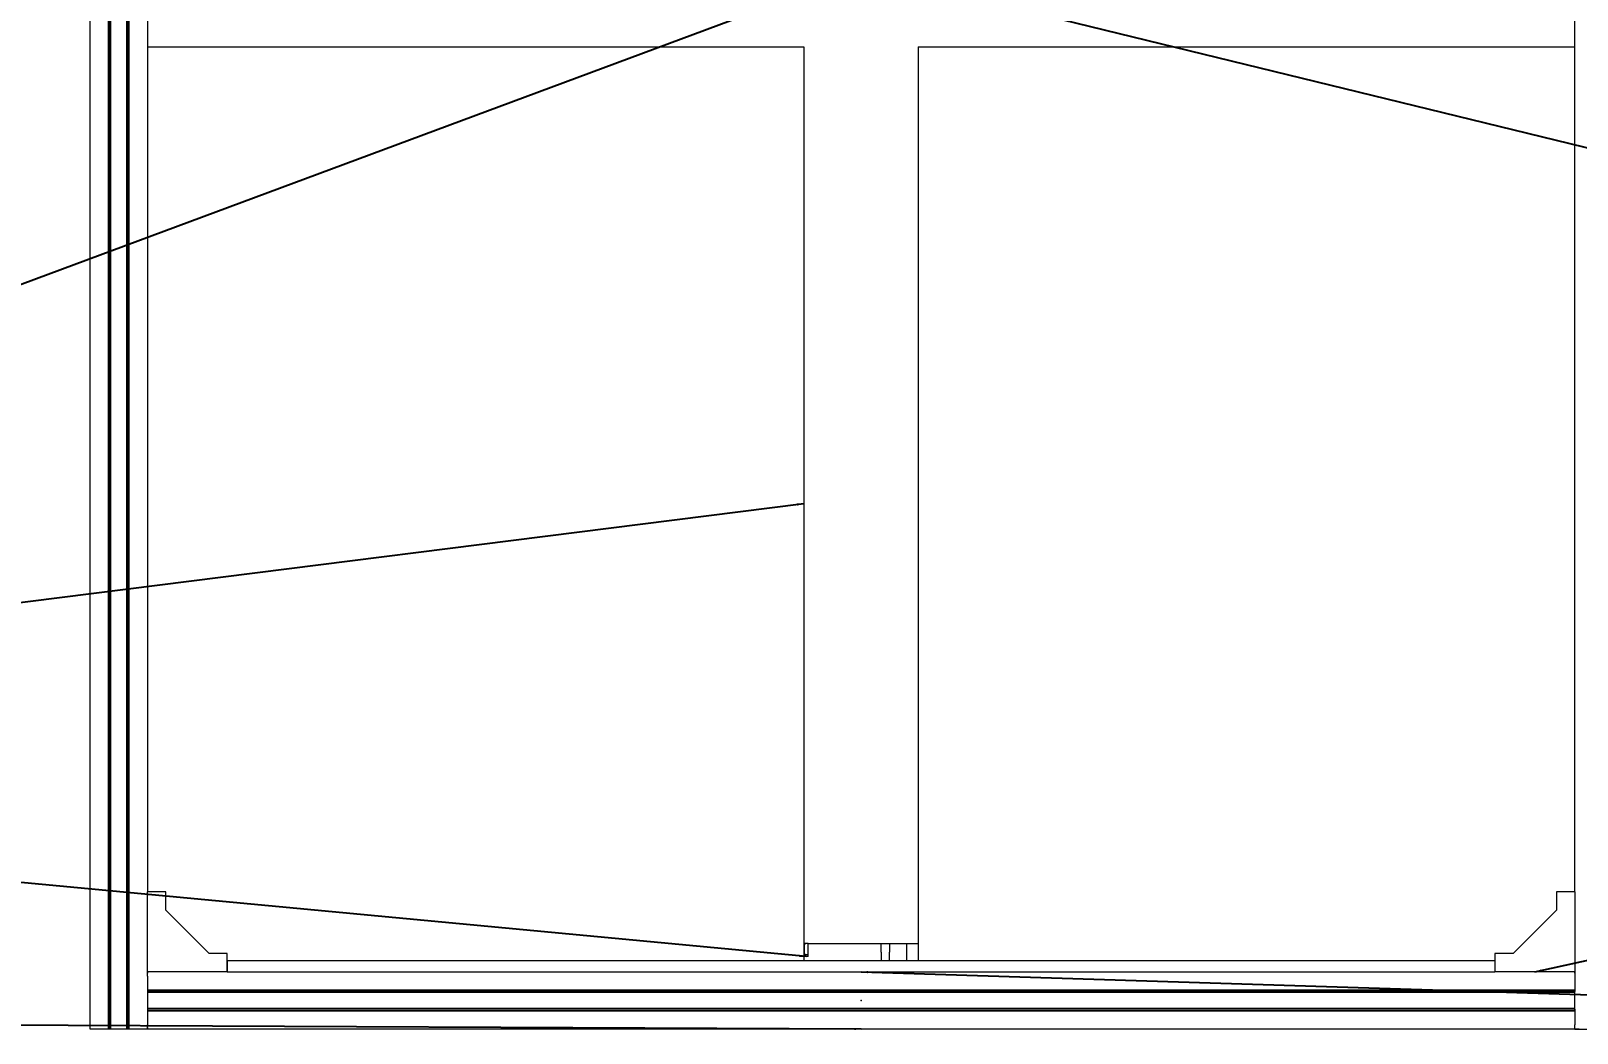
# Model space of a CAD drawing. Header units: millimetres. Extents: x 0 to 420, y 0 to 297.
# Drawn here: x 77.4 to 145.1, y 152.2 to 196.1 of the extents above; entities that cross this region are included whole.
import ezdxf

# ---------------------------------------------------------------- set-up
doc = ezdxf.new("R2010")
doc.units = ezdxf.units.MM
doc.layers.add('1', color=7, linetype='Continuous', true_color=0xffffff)
doc.layers.add('171', color=7, linetype='Continuous', true_color=0xffffff)
doc.styles.add('blockfont_v2', font='simplex.shx')
doc.dimstyles.get("Standard").update_dxf_attribs({"dimtxt": 0.18, "dimasz": 0.18, "dimexe": 0.18, "dimexo": 0.0625, "dimgap": 0.09, "dimtad": 0, "dimtih": 1, "dimtoh": 1, "dimdec": 4, "dimzin": 0, "dimdsep": 46, "dimtxsty": 'Standard', "dimcen": 0.09, "dimadec": 0, "dimazin": 0, "dimtfac": 1, "dimtdec": 4, "dimtofl": 0, "dimtmove": 0, "dimatfit": 3, "dimfxl": 1, "dimtolj": 1, "dimtzin": 0, "dimarcsym": 0})

# ---------------------------------------------------------------- blocks, each defined once
blk = doc.blocks.new('_U1')
at = {"layer": '171', "color": 124, "lineweight": 13, "transparency": 16777216}
for p, q in [((145.5, 275.578), (158.666, 275.578)), ((145, 152.422), (158.666, 152.422))]:
    blk.add_line(p, q, dxfattribs=at)
at = {"layer": '171', "color": 156, "lineweight": 13, "transparency": 16777216}
blk.add_line((156.666, 152.422), (156.666, 275.578), dxfattribs=at)
at = {"layer": '171', "color": 156, "lineweight": 18, "transparency": 16777216}
for points in [[(156.666, 275.578), (157.283, 272.078), (156.049, 272.078)], [(156.666, 152.422), (156.049, 155.922), (157.283, 155.922)]]:
    blk.add_solid(points, dxfattribs=at)
at = {"layer": '171', "color": 5, "linetype": 'Continuous', "lineweight": 13, "transparency": 16777216, "insert": (156.932, 208.875), "char_height": 3.5, "attachment_point": 7, "rotation": 90, "line_spacing_factor": 0.63253, "style": 'blockfont_v2'}
blk.add_mtext('\\W0.7539;985.2', dxfattribs=at)

msp = doc.modelspace()

# ---------------------------------------------------------------- linework, layer by layer
at = {"layer": '1', "color": 155, "linetype": 'Continuous', "lineweight": 13}
for p, q in [((80, 152.422), (80, 259.922)), ((80.8, 259.922), (80.8, 152.422)), ((80.8, 259.922), (80.8, 152.422)), ((80.862, 259.922), (80.862, 152.422)), ((81.637, 152.422), (81.637, 259.922)), ((81.7, 152.422), (81.7, 259.922)), ((81.7, 152.422), (81.7, 259.922)), ((82.5, 199.606), (82.5, 158.423)), ((145, 158.423), (145, 199.606)), ((114.625, 156.159), (115, 156.159)), ((82.5, 154.923), (82.5, 154.864)), ((145, 154.864), (145, 154.923)), ((82.5, 154.123), (82.5, 153.223)), ((145, 154.122), (82.5, 154.122)), ((145, 154.122), (82.5, 154.122)), ((145, 154.059), (82.5, 154.059)), ((145, 153.223), (145, 154.123)), ((82.5, 153.222), (145, 153.222)), ((82.5, 153.222), (145, 153.222)), ((82.5, 152.481), (82.5, 152.422)), ((145, 152.422), (82.5, 152.422)), ((145, 152.422), (145, 152.481))]:
    msp.add_line(p, q, dxfattribs=at)
at = {"layer": '1', "color": 155, "linetype": 'Continuous', "lineweight": 18}
for p, q in [((80, 152.422), (80, 259.922)), ((80.8, 152.422), (80.8, 259.922)), ((80.862, 152.422), (80.862, 259.922)), ((80.895, 152.422), (80.895, 259.858)), ((81.605, 152.422), (81.605, 259.858)), ((81.637, 152.422), (81.637, 259.922)), ((81.7, 152.422), (81.7, 259.922)), ((82.5, 199.547), (82.5, 158.423)), ((145, 158.423), (145, 199.547)), ((82.5, 195.422), (111.25, 195.422)), ((111.25, 195.422), (111.25, 155.422)), ((116.25, 195.422), (116.25, 155.422)), ((116.25, 195.422), (145, 195.422)), ((82.5, 154.922), (82.5, 158.422)), ((83.3, 158.422), (82.5, 158.422)), ((83.3, 157.622), (83.3, 158.422)), ((145, 158.422), (144.2, 158.422)), ((144.2, 158.422), (144.2, 157.622)), ((145, 158.422), (145, 154.922)), ((85.2, 155.722), (83.3, 157.622)), ((144.2, 157.622), (142.3, 155.722)), ((86, 155.722), (85.2, 155.722)), ((86, 154.922), (86, 155.722)), ((111.437, 156.172), (111.25, 156.172)), ((111.275, 156.104), (111.275, 156.101)), ((111.275, 155.97), (111.275, 156.098)), ((111.275, 155.729), (111.275, 155.967)), ((111.437, 156.167), (111.337, 156.167)), ((111.437, 156.172), (112.719, 156.172)), ((111.437, 155.594), (111.437, 156.172)), ((112.719, 156.159), (112.719, 156.172)), ((112.719, 156.159), (114.625, 156.159)), ((114.625, 155.784), (114.625, 156.159)), ((114.625, 156.159), (115, 156.159)), ((114.625, 155.784), (114.625, 155.422)), ((114.781, 156.159), (114.781, 156.172)), ((114.781, 156.172), (115.75, 156.172)), ((115, 156.159), (115, 155.784)), ((115, 155.422), (115, 155.784)), ((115.75, 156.172), (116.25, 156.172)), ((115.75, 155.422), (115.75, 156.172)), ((141.5, 155.722), (141.5, 154.922)), ((142.3, 155.722), (141.5, 155.722)), ((86, 155.422), (141.5, 155.422)), ((86, 155.422), (86, 154.922)), ((111.437, 155.594), (111.25, 155.594)), ((111.437, 155.667), (111.337, 155.667)), ((141.5, 155.422), (141.5, 154.922)), ((86, 154.922), (82.5, 154.922)), ((82.5, 154.734), (82.5, 154.922)), ((82.5, 154.734), (82.5, 154.134)), ((86, 154.922), (141.5, 154.922)), ((145, 154.922), (141.5, 154.922)), ((145, 154.922), (145, 154.734)), ((145, 154.734), (145, 154.134)), ((82.5, 154.134), (82.5, 154.122)), ((82.5, 154.122), (82.5, 154.109)), ((145, 154.122), (82.5, 154.122)), ((82.5, 154.109), (82.5, 154.072)), ((82.5, 154.072), (82.5, 154.059)), ((82.5, 154.06), (82.5, 153.285)), ((145, 154.059), (82.5, 154.059)), ((145, 154.027), (82.5, 154.027)), ((145, 154.134), (145, 154.122)), ((145, 154.122), (145, 154.109)), ((145, 154.109), (145, 154.072)), ((145, 154.072), (145, 154.059)), ((145, 153.285), (145, 154.06)), ((145, 153.317), (82.5, 153.317)), ((82.5, 153.284), (82.5, 153.272)), ((145, 153.284), (82.5, 153.284)), ((82.5, 153.272), (82.5, 153.234)), ((82.5, 153.234), (82.5, 153.222)), ((82.5, 153.222), (82.5, 153.209)), ((145, 153.222), (82.5, 153.222)), ((82.5, 153.209), (82.5, 152.609)), ((145, 153.284), (145, 153.272)), ((145, 153.272), (145, 153.234)), ((145, 153.234), (145, 153.222)), ((145, 153.222), (145, 153.209)), ((145, 153.209), (145, 152.609)), ((80.187, 152.422), (80, 152.422)), ((80.788, 152.422), (80.187, 152.422)), ((80.8, 152.422), (80.788, 152.422)), ((80.812, 152.422), (80.8, 152.422)), ((80.85, 152.422), (80.812, 152.422)), ((80.862, 152.422), (80.85, 152.422)), ((80.895, 152.422), (80.862, 152.422)), ((81.605, 152.422), (80.895, 152.422)), ((81.637, 152.422), (81.605, 152.422)), ((81.65, 152.422), (81.637, 152.422)), ((81.687, 152.422), (81.65, 152.422)), ((81.7, 152.422), (81.687, 152.422)), ((81.712, 152.422), (81.7, 152.422)), ((82.312, 152.422), (81.712, 152.422)), ((82.5, 152.422), (82.312, 152.422)), ((82.5, 152.422), (82.5, 152.609)), ((145, 152.422), (82.5, 152.422)), ((145, 152.422), (145, 152.609)), ((145.187, 152.422), (145, 152.422))]:
    msp.add_line(p, q, dxfattribs=at)
for points in [[(111.275, 156.101), (111.275, 156.101), (111.275, 156.101), (111.275, 156.101), (111.275, 156.101), (111.275, 156.101), (111.275, 156.101), (111.275, 156.101), (111.275, 156.101), (111.275, 156.101), (111.275, 156.101), (111.275, 156.101), (111.275, 156.101), (111.275, 156.101), (111.275, 156.101), (111.275, 156.101), (111.275, 156.101), (111.275, 156.101), (111.275, 156.101), (111.275, 156.101), (111.275, 156.101), (111.275, 156.101), (111.275, 156.101), (111.275, 156.101), (111.275, 156.101), (111.275, 156.101), (111.275, 156.101), (111.275, 156.101), (111.275, 156.101), (111.275, 156.101), (111.275, 156.101), (111.275, 156.101), (111.275, 156.101), (111.275, 156.101), (111.275, 156.101), (111.275, 156.101), (111.275, 156.101), (111.275, 156.101), (111.275, 156.101), (111.275, 156.101), (111.275, 156.101), (111.275, 156.101), (111.275, 156.101), (111.275, 156.101), (111.275, 156.101), (111.275, 156.101), (111.275, 156.101), (111.275, 156.101), (111.275, 156.101), (111.275, 156.101), (111.275, 156.101)], [(111.275, 156.098), (111.275, 156.098), (111.275, 156.098), (111.275, 156.098), (111.275, 156.098), (111.275, 156.098), (111.275, 156.098), (111.275, 156.098), (111.275, 156.098), (111.275, 156.098), (111.275, 156.098), (111.275, 156.098), (111.275, 156.098), (111.275, 156.098), (111.275, 156.099), (111.275, 156.099), (111.275, 156.099), (111.275, 156.099), (111.275, 156.099), (111.275, 156.099), (111.275, 156.099), (111.275, 156.099), (111.275, 156.099), (111.275, 156.099), (111.275, 156.099), (111.275, 156.099), (111.275, 156.099), (111.275, 156.099), (111.275, 156.1), (111.275, 156.1), (111.275, 156.1), (111.275, 156.1), (111.275, 156.1), (111.275, 156.1), (111.275, 156.1), (111.275, 156.1), (111.275, 156.1), (111.275, 156.1), (111.275, 156.1), (111.275, 156.1), (111.275, 156.1), (111.275, 156.1), (111.275, 156.1), (111.275, 156.101), (111.275, 156.101), (111.275, 156.101), (111.275, 156.101), (111.275, 156.101), (111.275, 156.101), (111.275, 156.101), (111.275, 156.101)], [(111.275, 155.967), (111.275, 155.967), (111.275, 155.967), (111.275, 155.967), (111.275, 155.967), (111.275, 155.967), (111.275, 155.967), (111.275, 155.967), (111.275, 155.967), (111.275, 155.968), (111.275, 155.968), (111.275, 155.968), (111.275, 155.968), (111.275, 155.968), (111.275, 155.968), (111.275, 155.968), (111.275, 155.968), (111.275, 155.968), (111.275, 155.968), (111.275, 155.968), (111.275, 155.968), (111.275, 155.968), (111.275, 155.968), (111.275, 155.968), (111.275, 155.969), (111.275, 155.969), (111.275, 155.969), (111.275, 155.969), (111.275, 155.969), (111.275, 155.969), (111.275, 155.969), (111.275, 155.969), (111.275, 155.969), (111.275, 155.969), (111.275, 155.969), (111.275, 155.969), (111.275, 155.969), (111.275, 155.969), (111.275, 155.97), (111.275, 155.97), (111.275, 155.97), (111.275, 155.97), (111.275, 155.97), (111.275, 155.97), (111.275, 155.97), (111.275, 155.97), (111.275, 155.97), (111.275, 155.97), (111.275, 155.97), (111.275, 155.97), (111.275, 155.97)]]:
    msp.add_lwpolyline(points, dxfattribs=at)
for centre, start, end in [((111.337, 156.104), 90, 180), ((111.337, 155.729), 180, 270)]:
    msp.add_arc(centre, 0.0625, start, end, dxfattribs=at)
at = {"layer": '1', "color": 3, "linetype": 'Continuous', "lineweight": 18}
msp.add_point((113.75, 153.672), dxfattribs=at)

# ---------------------------------------------------------------- dimensions: what is measured, and where the dimension line sits
at = {"layer": '171', "color": 5, "linetype": 'Continuous', "lineweight": 13}
dim = msp.add_linear_dim(base=(156.666, 152.422), p1=(145.206, 275.578), p2=(145, 152.422), angle=90, dimstyle='Standard', override={"dimtxt": 3.5, "dimasz": 3.5, "dimexe": 2, "dimexo": 0, "dimgap": 1.05, "dimtad": 1, "dimtih": 1, "dimtoh": 0, "dimdec": 1, "dimlfac": 8, "dimzin": 8, "dimdsep": 46, "dimlunit": 2, "dimtxsty": 'blockfont_v2', "dimsah": 1, "dimse1": 0, "dimse2": 0, "dimsd1": 0, "dimsd2": 0, "dimclrd": 156, "dimclre": 124, "dimclrt": 5, "dimtol": 0, "dimtm": -0.1, "dimtfac": 0.571429, "dimtdec": 3, "dimtofl": 1, "dimtmove": 0, "dimtzin": 8, "dimlwd": 13, "dimlwe": 13}, dxfattribs=at)
dim.commit()
dim.dimension.update_dxf_attribs({"geometry": '_U1', "text_midpoint": (156.666, 214), "dimtype": 160, "text_rotation": 90})

# ---------------------------------------------------------------- leaders
at = {"layer": '171', "color": 156, "linetype": 'Continuous', "lineweight": 13}
for points in [[(112.956, 226.04), (54.059, 186.156)], [(113.75, 211.309), (199.116, 186.37)], [(115.689, 199.415), (54.059, 176.509)], [(120.687, 197.079), (199.116, 177.896)], [(111.25, 175.422), (54.059, 168.186)], [(143.25, 154.922), (199.116, 167.377)], [(111.344, 155.594), (54.059, 160.998)], [(113.75, 154.922), (199.116, 152.244)], [(113.75, 152.422), (54.059, 152.676)]]:
    msp.add_leader(points, dimstyle='Standard', override={"dimasz": 0.3}, dxfattribs=at)

doc.saveas('drawing.dxf')
